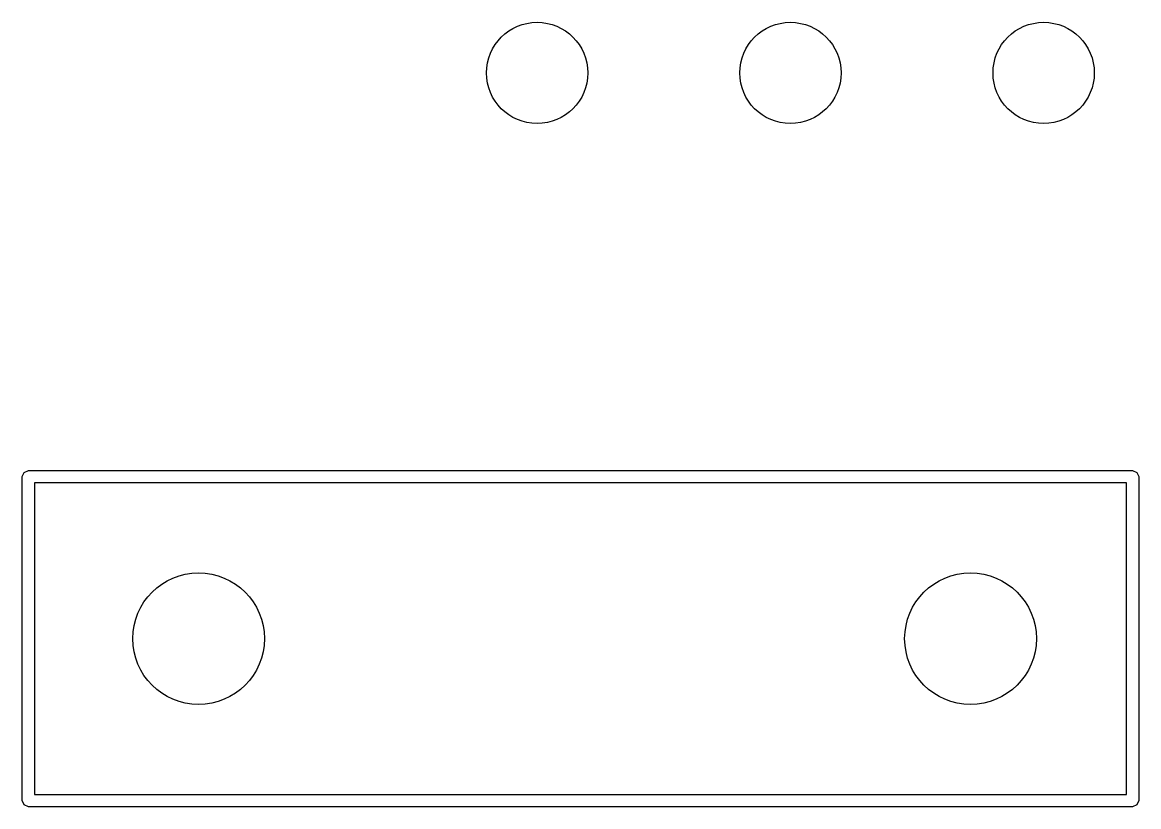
# Model space of a CAD drawing. Extents: x 123.3 to 169.7, y -142.3 to -47.
# Drawn here: x 125.51 to 136.53, y -91.58 to -83.83 of the extents above; entities that cross this region are included whole.
import ezdxf

# ---------------------------------------------------------------- set-up
doc = ezdxf.new("R2010")
doc.units = 0
doc.layers.add('BLACK', color=7, linetype='CONTINUOUS')

msp = doc.modelspace()

# ---------------------------------------------------------------- linework, layer by layer
at = {"layer": 'BLACK', "linetype": 'CONTINUOUS'}
for p, q in [((125.532, -88.2736), (125.574, -88.256)), ((125.574, -88.256), (136.474, -88.256)), ((136.474, -88.256), (136.516, -88.2736)), ((125.514, -88.316), (125.532, -88.2736)), ((125.514, -91.516), (125.514, -88.316)), ((125.634, -88.376), (125.634, -91.456)), ((136.414, -88.376), (125.634, -88.376)), ((136.414, -91.456), (136.414, -88.376)), ((136.516, -88.2736), (136.534, -88.316)), ((136.534, -88.316), (136.534, -91.516)), ((125.634, -91.456), (136.414, -91.456)), ((125.532, -91.5584), (125.514, -91.516)), ((125.574, -91.576), (125.532, -91.5584)), ((136.474, -91.576), (125.574, -91.576)), ((136.516, -91.5584), (136.474, -91.576)), ((136.534, -91.516), (136.516, -91.5584))]:
    msp.add_line(p, q, dxfattribs=at)
at = {"layer": 'BLACK'}
for centre, radius in [((130.596, -84.328), 0.5), ((133.096, -84.328), 0.5), ((135.596, -84.328), 0.5), ((127.254, -89.916), 0.65), ((134.874, -89.916), 0.65)]:
    msp.add_circle(centre, radius, dxfattribs=at)

doc.saveas('drawing.dxf')
